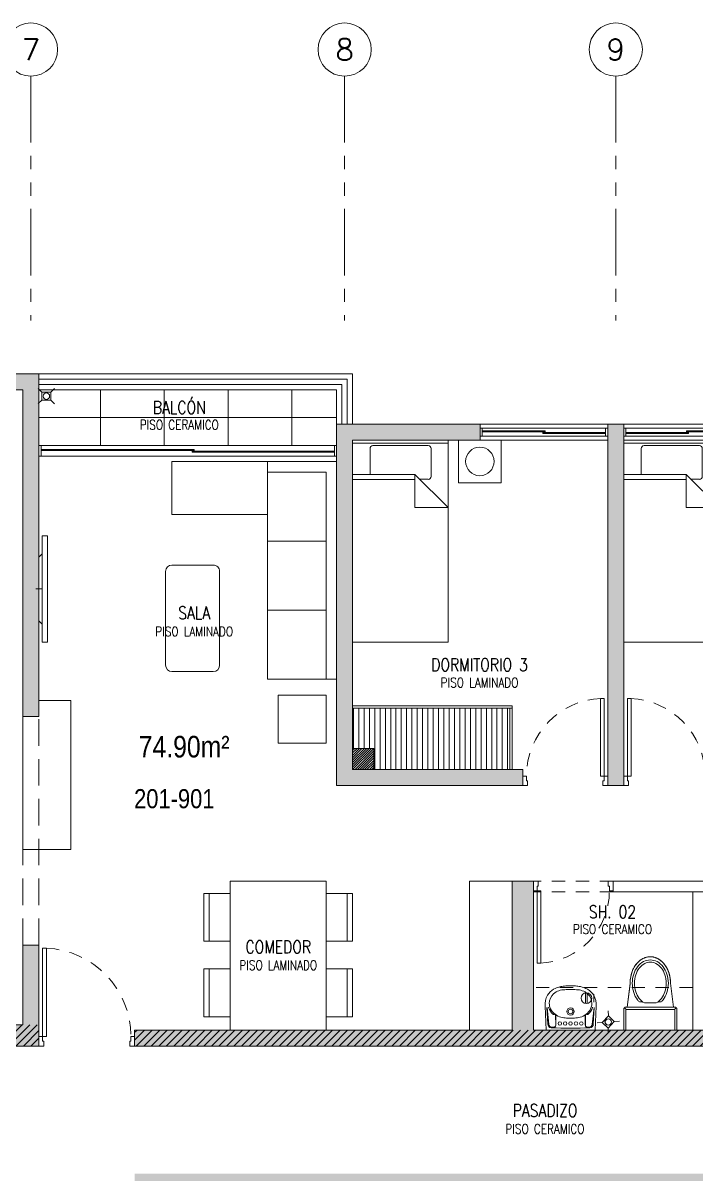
# Model space of a CAD drawing. Header units: millimetres. Extents: x 3738 to 3833, y 1327 to 1657.
# Drawn here: x 3780.47 to 3786.8, y 1463.07 to 1473.89 of the extents above; entities that cross this region are included whole.
import ezdxf
from ezdxf import colors
from ezdxf.entities.mleader import LeaderData, LeaderLine
from ezdxf.enums import TextEntityAlignment as Align
from ezdxf.math import Vec2, Vec3

# ---------------------------------------------------------------- set-up
doc = ezdxf.new("R2010")
doc.units = ezdxf.units.MM
for name, pattern in [('HIDDEN2', [0.1875, 0.125, -0.0625]), ('PHANTOM', [63.5, 31.75, -6.35, 6.35, -6.35, 6.35, -6.35]), ('PHANTOM2', [1.25, 0.625, -0.125, 0.125, -0.125, 0.125, -0.125]), ('X-REF_DP_Arquitectura$0$HIDDEN', [0.375, 0.25, -0.125])]:
    doc.linetypes.add(name, pattern=pattern)
doc.layers.get('0').update_dxf_attribs({"color": 251, "lineweight": 9})
for name, color, linetype, lineweight in [('A-07', 251, 'Continuous', 13), ('A-BARANDAS', 251, 'Continuous', 13), ('A-EJES', 251, 'PHANTOM', 13), ('A-HATCH', 251, 'Continuous', 13), ('A-MOBILIARIO', 251, 'Continuous', 13), ('A-MURO BAJO', 251, 'Continuous', 13), ('A-MUROS', 251, 'Continuous', 13), ('A-NUMERACIONDEP', 251, 'Continuous', 13), ('A-PROYECCIONES', 251, 'HIDDEN2', 13), ('A-SANITARIOS', 251, 'Continuous', 13), ('A-TEXTO-ACABADO PISO', 251, 'Continuous', 13), ('A-TEXTO-AMBIENTE', 251, 'Continuous', 13), ('A-ÁREA TEXTO', 251, 'Continuous', 13), ('A_20_Estructuras', 251, 'Continuous', 13), ('A_30_DispositivosSanit', 251, 'Continuous', 13), ('A_50_TextoAmbiente', 251, 'Continuous', 13), ('A_50_Vigas', 251, 'X-REF_DP_Arquitectura$0$HIDDEN', 13), ('A_60_HatchEstructuras', 251, 'Continuous', 13), ('DLP_MOBILIARIO FIJO', 251, 'Continuous', 13), ('MURO CF 120', 251, 'Continuous', 13), ('MURO CF 60', 251, 'Continuous', 13)]:
    doc.layers.add(name, color=color, linetype=linetype, lineweight=lineweight)
doc.styles.add('R80', font='ARIALN.TTF', dxfattribs={"height": 2.03})
doc.styles.add('R80-100', font='ARIALN.TTF', dxfattribs={"height": 0.2032})
doc.styles.add('ROMANS', font='romans.shx', dxfattribs={"width": 0.8})
pattern_1 = [(45, (-21.67, -43.67528), (-0.03535534, 0.03535534), [])]

# ---------------------------------------------------------------- blocks, each defined once
blk = doc.blocks.new('EF-P2-P4')
at = {"layer": 'A_60_HatchEstructuras'}
h = blk.add_hatch(color=256, dxfattribs=at)
h.dxf.hatch_style = 1
h.paths.add_polyline_path([(10.8, -5.375), (10.65, -5.375), (10.65, -6.125), (9.15, -6.125), (9.15, -0.06), (9, -0.06), (9, -5.25), (7.35, -5.25), (7.35, -5.95), (7.5, -5.95), (7.5, -5.45), (9, -5.45), (9, -6.325), (10.8, -6.325)])
h.paths.add_polyline_path([(7.5, -0.15), (7.65, -0.15), (7.65, 0), (7.35, 0), (7.35, -3.5), (7.5, -3.5)])
h.paths.add_polyline_path([(10.8, 0), (10.5, 0), (10.5, -0.15), (10.65, -0.15), (10.65, -3.225), (10.8, -3.225)])
h = blk.add_hatch(color=256, dxfattribs=at)
h.dxf.hatch_style = 1
h.paths.add_polyline_path([(18.85, -0.475), (17.5, -0.475), (17.5, -0.625), (18.7, -0.625), (18.7, -3.725), (17.1, -3.725), (17.1, -3.875), (18.85, -3.875)])
h.paths.add_polyline_path([(16.3, -0.475), (16.15, -0.475), (16.15, -3.875), (16.3, -3.875)])
h.paths.add_polyline_path([(13.75, -0.625), (14.95, -0.625), (14.95, -0.475), (13.6, -0.475), (13.6, -3.875), (15.35, -3.875), (15.35, -3.725), (13.75, -3.725)])
h = blk.add_hatch(color=256, dxfattribs=at)
h.dxf.hatch_style = 1
h.paths.add_polyline_path([(21.7, -7.525), (11.7, -7.525), (11.7, -7.675), (15.25, -7.675), (15.25, -9.075), (15.45, -9.075), (15.45, -7.675), (18.8, -7.675), (18.8, -9.075), (18.95, -9.075), (18.95, -7.675), (21.5, -7.675), (21.5, -8.925), (19.7, -8.925), (19.7, -9.075), (21.7, -9.075)])
h.paths.add_polyline_path([(15.45, -4.775), (15.25, -4.775), (15.25, -6.175), (11.7, -6.175), (11.7, -6.325), (21.1, -6.325), (21.1, -4.925), (21.525, -4.925), (21.525, -4.775), (19.25, -4.775), (19.25, -4.925), (20.9, -4.925), (20.9, -6.175), (18.5, -6.175), (18.5, -4.775), (18.35, -4.775), (18.35, -6.175), (15.45, -6.175)])
at = {"layer": 'A_20_Estructuras'}
for points in [[(10.8, -5.375), (10.65, -5.375), (10.65, -6.125), (9.15, -6.125), (9.15, -0.06), (9, -0.06), (9, -5.25), (7.35, -5.25), (7.35, -5.95), (7.5, -5.95), (7.5, -5.45), (9, -5.45), (9, -6.325), (10.8, -6.325)], [(10.8, 0), (10.5, 0), (10.5, -0.15), (10.65, -0.15), (10.65, -3.225), (10.8, -3.225)], [(13.75, -0.625), (14.95, -0.625), (14.95, -0.475), (13.6, -0.475), (13.6, -3.875), (15.35, -3.875), (15.35, -3.725), (13.75, -3.725)], [(16.3, -0.475), (16.15, -0.475), (16.15, -3.875), (16.3, -3.875)], [(15.45, -4.775), (15.25, -4.775), (15.25, -6.175), (11.7, -6.175), (11.7, -6.325), (21.1, -6.325), (21.1, -4.925), (21.525, -4.925), (21.525, -4.775), (19.25, -4.775), (19.25, -4.925), (20.9, -4.925), (20.9, -6.175), (18.5, -6.175), (18.5, -4.775), (18.35, -4.775), (18.35, -6.175), (15.45, -6.175)]]:
    blk.add_lwpolyline(points, close=True, dxfattribs=at)
at = {"layer": 'A_50_Vigas'}
for p, q in [((14.95, -0.475), (16.15, -0.475)), ((16.3, -0.475), (17.5, -0.475))]:
    blk.add_line(p, q, dxfattribs=at)
for points in [[(13.75, -0.475), (13.75, 0), (10.8, 0)], [(10.65, -5.375), (10.65, -3.225)], [(10.8, -5.375), (10.8, -3.225)]]:
    blk.add_lwpolyline(points, dxfattribs=at)
blk = doc.blocks.new('SIFON JET_PLANTA')
for p, q in [((-0.215, 0.218, 0), (-0.44, 0.19, 0)), ((-0.215, -0.23, 0), (-0.215, 0.23, 0)), ((-0.209, 0.244, 0), (-0.192, 0.227, 0)), ((-0.195, 0.25, 0), (0, 0.25, 0)), ((-0.195, -0.22, 0), (-0.195, 0.22, 0)), ((-0.185, 0.23, 0), (0, 0.23, 0)), ((0, 0.25, 0), (0, -0.25, 0)), ((-0.265, 0.072, 0), (-0.265, 0.103, 0)), ((-0.255, -0.056, 0), (-0.255, 0.056, 0)), ((-0.265, -0.103, 0), (-0.265, -0.072, 0)), ((-0.215, -0.218, 0), (-0.44, -0.19, 0)), ((-0.209, -0.244, 0), (-0.192, -0.227, 0)), ((0, -0.25, 0), (-0.195, -0.25, 0)), ((0, -0.23, 0), (-0.185, -0.23, 0))]:
    blk.add_line(p, q)
at = {"extrusion": (-2.64698e-23, 6.61744e-24, -1)}
for p, q in [((-0.432, 0.191, 0), (-0.215, 0.218, 0)), ((-0.215, 0.232, 0), (-0.214, 0.236, 0)), ((-0.215, 0.228, 0), (-0.215, 0.232, 0)), ((-0.215, 0.223, 0), (-0.215, 0.228, 0)), ((-0.215, 0.218, 0), (-0.215, 0.223, 0)), ((-0.214, 0.236, 0), (-0.213, 0.239, 0)), ((-0.213, 0.239, 0), (-0.211, 0.242, 0)), ((-0.211, 0.242, 0), (-0.209, 0.244, 0)), ((-0.209, 0.244, 0), (-0.208, 0.245, 0)), ((-0.208, 0.245, 0), (-0.205, 0.247, 0)), ((-0.205, 0.247, 0), (-0.201, 0.249, 0)), ((-0.201, 0.249, 0), (-0.195, 0.25, 0)), ((-0.195, 0.25, 0), (-0.195, 0.25, 0)), ((-0.195, 0.25, 0), (-0.161, 0.25, 0)), ((-0.161, 0.25, 0), (-0.097, 0.25, 0)), ((-0.097, 0.25, 0), (-0.032, 0.25, 0)), ((-0.032, 0.25, 0), (0, 0.25, 0)), ((0, 0.25, 0), (0, -0.25, 0)), ((-0.645, 0.108, 0), (-0.639, 0.115, 0)), ((-0.639, 0.115, 0), (-0.633, 0.121, 0)), ((-0.633, 0.121, 0), (-0.63, 0.123, 0)), ((-0.63, 0.123, 0), (-0.625, 0.128, 0)), ((-0.625, 0.128, 0), (-0.621, 0.131, 0)), ((-0.621, 0.131, 0), (-0.617, 0.134, 0)), ((-0.617, 0.134, 0), (-0.611, 0.139, 0)), ((-0.611, 0.139, 0), (-0.606, 0.142, 0)), ((-0.606, 0.142, 0), (-0.6, 0.146, 0)), ((-0.6, 0.146, 0), (-0.596, 0.148, 0)), ((-0.596, 0.148, 0), (-0.591, 0.152, 0)), ((-0.591, 0.152, 0), (-0.586, 0.154, 0)), ((-0.586, 0.154, 0), (-0.579, 0.158, 0)), ((-0.579, 0.158, 0), (-0.569, 0.163, 0)), ((-0.569, 0.163, 0), (-0.552, 0.17, 0)), ((-0.552, 0.17, 0), (-0.546, 0.172, 0)), ((-0.546, 0.172, 0), (-0.538, 0.175, 0)), ((-0.538, 0.175, 0), (-0.535, 0.176, 0)), ((-0.535, 0.176, 0), (-0.526, 0.178, 0)), ((-0.526, 0.178, 0), (-0.522, 0.18, 0)), ((-0.522, 0.18, 0), (-0.515, 0.181, 0)), ((-0.515, 0.181, 0), (-0.508, 0.183, 0)), ((-0.508, 0.183, 0), (-0.502, 0.184, 0)), ((-0.502, 0.184, 0), (-0.486, 0.187, 0)), ((-0.486, 0.187, 0), (-0.476, 0.188, 0)), ((-0.476, 0.188, 0), (-0.473, 0.188, 0)), ((-0.473, 0.188, 0), (-0.464, 0.189, 0)), ((-0.464, 0.189, 0), (-0.455, 0.19, 0)), ((-0.455, 0.19, 0), (-0.449, 0.19, 0)), ((-0.449, 0.19, 0), (-0.44, 0.19, 0)), ((-0.44, 0.19, 0), (-0.432, 0.191, 0)), ((-0.69, 0.01, 0), (-0.689, 0.014, 0)), ((-0.69, 0.004, 0), (-0.69, 0.01, 0)), ((-0.69, 0, 0), (-0.69, 0.004, 0)), ((-0.689, 0.019, 0), (-0.688, 0.024, 0)), ((-0.689, 0.014, 0), (-0.689, 0.019, 0)), ((-0.688, 0.024, 0), (-0.687, 0.028, 0)), ((-0.688, 0.024, 0), (-0.688, 0.024, 0)), ((-0.687, 0.031, 0), (-0.685, 0.036, 0)), ((-0.687, 0.028, 0), (-0.687, 0.031, 0)), ((-0.685, 0.036, 0), (-0.684, 0.042, 0)), ((-0.685, 0.036, 0), (-0.685, 0.036, 0)), ((-0.684, 0.042, 0), (-0.682, 0.048, 0)), ((-0.684, 0.042, 0), (-0.684, 0.042, 0)), ((-0.682, 0.048, 0), (-0.68, 0.052, 0)), ((-0.68, 0.052, 0), (-0.679, 0.055, 0)), ((-0.679, 0.055, 0), (-0.678, 0.058, 0)), ((-0.678, 0.058, 0), (-0.674, 0.066, 0)), ((-0.674, 0.066, 0), (-0.672, 0.07, 0)), ((-0.674, 0.066, 0), (-0.674, 0.066, 0)), ((-0.672, 0.07, 0), (-0.671, 0.073, 0)), ((-0.671, 0.073, 0), (-0.669, 0.076, 0)), ((-0.669, 0.076, 0), (-0.667, 0.078, 0)), ((-0.667, 0.078, 0), (-0.665, 0.082, 0)), ((-0.665, 0.082, 0), (-0.663, 0.085, 0)), ((-0.663, 0.085, 0), (-0.661, 0.088, 0)), ((-0.661, 0.088, 0), (-0.657, 0.094, 0)), ((-0.657, 0.094, 0), (-0.653, 0.098, 0)), ((-0.657, 0.094, 0), (-0.657, 0.094, 0)), ((-0.653, 0.098, 0), (-0.65, 0.102, 0)), ((-0.653, 0.098, 0), (-0.653, 0.098, 0)), ((-0.65, 0.102, 0), (-0.645, 0.108, 0)), ((-0.69, -0.007, 0), (-0.69, 0, 0)), ((-0.69, -0.011, 0), (-0.69, -0.007, 0)), ((-0.689, -0.016, 0), (-0.69, -0.011, 0)), ((-0.688, -0.023, 0), (-0.689, -0.016, 0)), ((-0.688, -0.026, 0), (-0.688, -0.023, 0)), ((-0.687, -0.03, 0), (-0.688, -0.026, 0)), ((-0.686, -0.032, 0), (-0.687, -0.03, 0)), ((-0.685, -0.036, 0), (-0.686, -0.032, 0)), ((-0.684, -0.042, 0), (-0.685, -0.036, 0)), ((-0.683, -0.046, 0), (-0.684, -0.042, 0)), ((-0.681, -0.049, 0), (-0.683, -0.046, 0)), ((-0.68, -0.052, 0), (-0.681, -0.049, 0)), ((-0.679, -0.055, 0), (-0.68, -0.052, 0)), ((-0.678, -0.058, 0), (-0.679, -0.055, 0)), ((-0.677, -0.06, 0), (-0.678, -0.058, 0)), ((-0.675, -0.064, 0), (-0.677, -0.06, 0)), ((-0.672, -0.07, 0), (-0.675, -0.064, 0)), ((-0.671, -0.073, 0), (-0.672, -0.07, 0)), ((-0.668, -0.077, 0), (-0.671, -0.073, 0)), ((-0.665, -0.083, 0), (-0.668, -0.077, 0)), ((-0.662, -0.086, 0), (-0.665, -0.083, 0)), ((-0.66, -0.09, 0), (-0.662, -0.086, 0)), ((-0.655, -0.096, 0), (-0.66, -0.09, 0)), ((-0.649, -0.103, 0), (-0.655, -0.096, 0)), ((-0.646, -0.107, 0), (-0.649, -0.103, 0)), ((-0.64, -0.114, 0), (-0.646, -0.107, 0)), ((-0.638, -0.116, 0), (-0.64, -0.114, 0)), ((-0.635, -0.119, 0), (-0.638, -0.116, 0)), ((-0.634, -0.12, 0), (-0.635, -0.119, 0)), ((-0.635, -0.119, 0), (-0.635, -0.119, 0)), ((-0.632, -0.122, 0), (-0.634, -0.12, 0)), ((-0.63, -0.123, 0), (-0.632, -0.122, 0)), ((-0.632, -0.122, 0), (-0.632, -0.122, 0)), ((-0.629, -0.124, 0), (-0.63, -0.123, 0)), ((-0.628, -0.125, 0), (-0.629, -0.124, 0)), ((-0.626, -0.127, 0), (-0.628, -0.125, 0)), ((-0.625, -0.128, 0), (-0.626, -0.127, 0)), ((-0.623, -0.129, 0), (-0.625, -0.128, 0)), ((-0.625, -0.128, 0), (-0.625, -0.128, 0)), ((-0.622, -0.13, 0), (-0.623, -0.129, 0)), ((-0.621, -0.131, 0), (-0.622, -0.13, 0)), ((-0.62, -0.132, 0), (-0.621, -0.131, 0)), ((-0.619, -0.132, 0), (-0.62, -0.132, 0)), ((-0.618, -0.133, 0), (-0.619, -0.132, 0)), ((-0.617, -0.134, 0), (-0.618, -0.133, 0)), ((-0.615, -0.135, 0), (-0.617, -0.134, 0)), ((-0.614, -0.136, 0), (-0.615, -0.135, 0)), ((-0.612, -0.138, 0), (-0.614, -0.136, 0)), ((-0.609, -0.14, 0), (-0.612, -0.138, 0)), ((-0.607, -0.141, 0), (-0.609, -0.14, 0)), ((-0.606, -0.142, 0), (-0.607, -0.141, 0)), ((-0.604, -0.143, 0), (-0.606, -0.142, 0)), ((-0.602, -0.145, 0), (-0.604, -0.143, 0)), ((-0.6, -0.146, 0), (-0.602, -0.145, 0)), ((-0.599, -0.147, 0), (-0.6, -0.146, 0)), ((-0.596, -0.148, 0), (-0.599, -0.147, 0)), ((-0.595, -0.149, 0), (-0.596, -0.148, 0)), ((-0.594, -0.15, 0), (-0.595, -0.149, 0)), ((-0.592, -0.151, 0), (-0.594, -0.15, 0)), ((-0.59, -0.152, 0), (-0.592, -0.151, 0)), ((-0.587, -0.154, 0), (-0.59, -0.152, 0)), ((-0.583, -0.156, 0), (-0.587, -0.154, 0)), ((-0.578, -0.159, 0), (-0.583, -0.156, 0)), ((-0.576, -0.16, 0), (-0.578, -0.159, 0)), ((-0.574, -0.161, 0), (-0.576, -0.16, 0)), ((-0.57, -0.163, 0), (-0.574, -0.161, 0)), ((-0.568, -0.164, 0), (-0.57, -0.163, 0)), ((-0.566, -0.164, 0), (-0.568, -0.164, 0)), ((-0.564, -0.165, 0), (-0.566, -0.164, 0)), ((-0.561, -0.166, 0), (-0.564, -0.165, 0)), ((-0.56, -0.167, 0), (-0.561, -0.166, 0)), ((-0.557, -0.168, 0), (-0.56, -0.167, 0)), ((-0.554, -0.169, 0), (-0.557, -0.168, 0)), ((-0.551, -0.171, 0), (-0.554, -0.169, 0)), ((-0.549, -0.171, 0), (-0.551, -0.171, 0)), ((-0.546, -0.172, 0), (-0.549, -0.171, 0)), ((-0.545, -0.173, 0), (-0.546, -0.172, 0)), ((-0.543, -0.173, 0), (-0.545, -0.173, 0)), ((-0.541, -0.174, 0), (-0.543, -0.173, 0)), ((-0.538, -0.175, 0), (-0.541, -0.174, 0)), ((-0.535, -0.176, 0), (-0.538, -0.175, 0)), ((-0.538, -0.175, 0), (-0.538, -0.175, 0)), ((-0.532, -0.177, 0), (-0.535, -0.176, 0)), ((-0.53, -0.178, 0), (-0.532, -0.177, 0)), ((-0.527, -0.178, 0), (-0.53, -0.178, 0)), ((-0.524, -0.179, 0), (-0.527, -0.178, 0)), ((-0.527, -0.178, 0), (-0.527, -0.178, 0)), ((-0.522, -0.18, 0), (-0.524, -0.179, 0)), ((-0.518, -0.181, 0), (-0.522, -0.18, 0)), ((-0.515, -0.181, 0), (-0.518, -0.181, 0)), ((-0.512, -0.182, 0), (-0.515, -0.181, 0)), ((-0.509, -0.183, 0), (-0.512, -0.182, 0)), ((-0.507, -0.183, 0), (-0.509, -0.183, 0)), ((-0.502, -0.184, 0), (-0.507, -0.183, 0)), ((-0.497, -0.185, 0), (-0.502, -0.184, 0)), ((-0.495, -0.185, 0), (-0.497, -0.185, 0)), ((-0.497, -0.185, 0), (-0.497, -0.185, 0)), ((-0.494, -0.186, 0), (-0.495, -0.185, 0)), ((-0.492, -0.186, 0), (-0.494, -0.186, 0)), ((-0.488, -0.186, 0), (-0.492, -0.186, 0)), ((-0.486, -0.187, 0), (-0.488, -0.186, 0)), ((-0.482, -0.187, 0), (-0.486, -0.187, 0)), ((-0.481, -0.187, 0), (-0.482, -0.187, 0)), ((-0.478, -0.188, 0), (-0.481, -0.187, 0)), ((-0.476, -0.188, 0), (-0.478, -0.188, 0)), ((-0.473, -0.188, 0), (-0.476, -0.188, 0)), ((-0.469, -0.189, 0), (-0.473, -0.188, 0)), ((-0.465, -0.189, 0), (-0.469, -0.189, 0)), ((-0.464, -0.189, 0), (-0.465, -0.189, 0)), ((-0.465, -0.189, 0), (-0.465, -0.189, 0)), ((-0.462, -0.189, 0), (-0.464, -0.189, 0)), ((-0.459, -0.189, 0), (-0.462, -0.189, 0)), ((-0.457, -0.19, 0), (-0.459, -0.189, 0)), ((-0.455, -0.19, 0), (-0.457, -0.19, 0)), ((-0.452, -0.19, 0), (-0.455, -0.19, 0)), ((-0.449, -0.19, 0), (-0.452, -0.19, 0)), ((-0.447, -0.19, 0), (-0.449, -0.19, 0)), ((-0.443, -0.19, 0), (-0.447, -0.19, 0)), ((-0.44, -0.19, 0), (-0.443, -0.19, 0)), ((-0.215, -0.218, 0), (-0.44, -0.19, 0)), ((-0.215, -0.227, 0), (-0.215, -0.218, 0)), ((-0.215, -0.23, 0), (-0.215, -0.227, 0)), ((-0.215, -0.233, 0), (-0.215, -0.23, 0)), ((-0.214, -0.237, 0), (-0.215, -0.233, 0)), ((-0.213, -0.239, 0), (-0.214, -0.237, 0)), ((-0.214, -0.237, 0), (-0.214, -0.237, 0)), ((-0.211, -0.242, 0), (-0.213, -0.239, 0)), ((-0.213, -0.239, 0), (-0.213, -0.239, 0)), ((-0.209, -0.244, 0), (-0.211, -0.242, 0)), ((-0.211, -0.242, 0), (-0.211, -0.242, 0)), ((-0.211, -0.242, 0), (-0.211, -0.242, 0)), ((-0.207, -0.246, 0), (-0.209, -0.244, 0)), ((-0.209, -0.244, 0), (-0.209, -0.244, 0)), ((-0.209, -0.244, 0), (-0.209, -0.244, 0)), ((-0.203, -0.248, 0), (-0.207, -0.246, 0)), ((-0.207, -0.246, 0), (-0.207, -0.246, 0)), ((-0.2, -0.249, 0), (-0.203, -0.248, 0)), ((-0.203, -0.248, 0), (-0.203, -0.248, 0)), ((-0.195, -0.25, 0), (-0.2, -0.249, 0)), ((0, -0.25, 0), (-0.195, -0.25, 0))]:
    blk.add_line(p, q, dxfattribs=at)
at = {"elevation": 0}
for points in [[(-0.265, 0.103, 0.0362), (-0.284, 0.12, 0.08725), (-0.353, 0.156, 0.077598), (-0.44, 0.17, 0.077598), (-0.527, 0.156, 0.08725), (-0.596, 0.12, 0.105601), (-0.644, 0.063, 0.12364), (-0.66, 0, 0.12364), (-0.644, -0.063, 0.105601), (-0.596, -0.12, 0.08725), (-0.527, -0.156, 0.077598), (-0.44, -0.17, 0.077598)], [(-0.255, 0.056, 0.100268), (-0.297, 0.104, 0.08725), (-0.36, 0.137, 0.077598), (-0.44, 0.15, 0.077598), (-0.52, 0.137, 0.08725), (-0.583, 0.104, 0.105601), (-0.627, 0.053, 0.12364), (-0.64, 0, 0.12364), (-0.627, -0.053, 0.105601), (-0.583, -0.104, 0.08725), (-0.52, -0.137, 0.077598), (-0.44, -0.15, 0.077598)], [(-0.44, -0.15, 0.077598), (-0.36, -0.137, 0.08725), (-0.297, -0.104, 0.100268), (-0.255, -0.056, 0.12364)], [(-0.44, -0.17, 0.077598), (-0.353, -0.156, 0.08725), (-0.284, -0.12, 0.0362), (-0.265, -0.103, 0.12364)]]:
    blk.add_lwpolyline(points, format="xyb", dxfattribs=at)
for centre, radius, start, end in [((-0.195, 0.23, 0), 0.02, 90, 180), ((-0.185, 0.22, 0), 0.01, 90, 180), ((-0.494, -0.027, 0), 0.203, 127.2348, 151.4088), ((-0.461, -0.07, 0), 0.257, 107.4741, 127.2348), ((-0.44, -0.138, 0), 0.328, 90, 107.4741), ((-0.544, 0, 0), 0.146, 151.4088, 180), ((-0.544, 0, 0), 0.146, 180, 208.5912), ((-0.494, 0.027, 0), 0.203, 208.5912, 232.7652), ((-0.461, 0.07, 0), 0.257, 232.7652, 252.5259), ((-0.44, 0.138, 0), 0.328, 252.5259, 270), ((-0.195, -0.23, 0), 0.02, 180, 270), ((-0.185, -0.22, 0), 0.01, 180, 270)]:
    blk.add_arc(centre, radius, start, end)
blk = doc.blocks.new('BOWL-ITALGRIF_VARADERO_01')
for p, q in [((-0.203, -0.197), (-0.221, -0.038)), ((0.203, -0.197), (0.221, -0.038)), ((-0.14, -0.208), (-0.142, -0.108)), ((-0.137, -0.205), (-0.137, -0.112)), ((0.138, -0.205), (0.138, -0.112)), ((0.14, -0.208), (0.142, -0.108)), ((-0.175, -0.222), (-0.154, -0.222)), ((0.175, -0.222), (0.154, -0.222))]:
    blk.add_line(p, q)
for points in [[(-0.092, 0.159, -0.02989), (-0.046, 0.165, -0.007822), (0.046, 0.165, -0.02989), (0.092, 0.159, -0.091737), (0.16, 0.134, -0.112496), (0.218, 0.079, -0.147885), (0.24, -0.026), (0.23, -0.25), (-0.23, -0.25), (-0.24, -0.026, -0.147885), (-0.218, 0.079, -0.112496), (-0.16, 0.134, -0.091737)], [(-0.05, -0.136, -0.062677), (-0.105, -0.125, -0.110639), (-0.158, -0.091, -0.120976), (-0.195, -0.034, -0.061198), (-0.2, 0, -0.21707), (-0.159, 0.092, -0.174983), (-0.055, 0.13, -0.010618), (0, 0.131, -0.010618), (0.055, 0.13, -0.174983), (0.159, 0.092, -0.21707), (0.2, 0, -0.061198), (0.195, -0.034, -0.120976), (0.158, -0.091, -0.110639), (0.105, -0.125, -0.062677), (0.05, -0.136, -0.017583), (0, -0.138, -0.017583)]]:
    blk.add_lwpolyline(points, format="xyb", close=True)
for points in [[(-0.222, -0.038), (-0.214, -0.195, 0.390823), (-0.181, -0.229, 0.017524), (0.181, -0.229, 0.390823), (0.214, -0.195), (0.222, -0.038)], [(-0.207, -0.035, 0.005), (-0.206, -0.038, 0.121292), (-0.166, -0.1, 0.007977), (-0.162, -0.103)], [(0.207, -0.035, -0.005), (0.206, -0.038, -0.121292), (0.166, -0.1, -0.007977), (0.162, -0.103)]]:
    blk.add_lwpolyline(points, format="xyb")
for centre, radius in [((0, -0.075), 0.035), ((0, -0.075), 0.0215), ((-0.101, -0.188), 0.0165), ((-0.051, -0.188), 0.0165), ((0, -0.188), 0.0165), ((0.051, -0.188), 0.0165), ((0.102, -0.188), 0.0165)]:
    blk.add_circle(centre, radius)
for centre, radius, start, end in [((-0.158, -0.099), 0.006, 226.6431, 46.6431), ((-0.14, -0.108), 0.002, 54.3619, 181.1374), ((0.14, -0.108), 0.002, 358.8626, 125.6381), ((0.158, -0.099), 0.006, 133.3569, 313.3569), ((-0.175, -0.194), 0.028, 186.3111, 270), ((-0.154, -0.205), 0.017, 270, 0), ((-0.154, -0.208), 0.014, 270, 1.1374), ((-0.135, -0.112), 0.002, 56.7109, 180), ((0.105, -0.125), 9.094947017729287e-16, 0, 217.6714), ((0.136, -0.112), 0.002, 0, 123.2891), ((0.155, -0.205), 0.017, 180, 270), ((0.154, -0.208), 0.014, 178.8626, 270), ((0.175, -0.194), 0.028, 270, 353.6889)]:
    blk.add_arc(centre, radius, start, end)
blk = doc.blocks.new('1 PLAZA')
for p, q in [((-0.286, -0.322), (-0.286, -0.078)), ((-0.259, -0.051), (0.262, -0.051)), ((0.289, -0.078), (0.289, -0.342)), ((-0.45, -0.322), (0.136, -0.322)), ((0.45, -0.632), (0.136, -0.322)), ((0.136, -0.322), (0.136, -0.632)), ((0.136, -0.371), (-0.45, -0.371)), ((0.262, -0.368), (0.183, -0.368)), ((0.136, -0.632), (0.45, -0.632))]:
    blk.add_line(p, q)
at = {"extrusion": (4.49068e-08, -3.60286e-08, 1), "elevation": 0}
blk.add_lwpolyline([(-0.45, -0.029), (0.45, -0.029), (0.45, 0), (-0.45, 0)], close=True, dxfattribs=at)
blk.add_lwpolyline([(-0.45, -1.9), (-0.45, -0.029), (0.45, -0.029), (0.45, -1.9)], close=True)
for centre, start, end in [((-0.259, -0.078), 90, 180), ((0.262, -0.078), 0, 90), ((0.262, -0.342), 270, 0)]:
    blk.add_arc(centre, 0.0267, start, end)
blk = doc.blocks.new('A$C72FD42DB')
for p, q in [((0.325, 1.4, 0), (1.225, 1.4, 0)), ((0.325, 0), (0.325, 1.4, 0)), ((1.225, 0), (1.225, 1.4, 0)), ((0.325, 0), (1.225, 0))]:
    blk.add_line(p, q)
for points in [[(0.325, 1.285), (0.075, 1.285), (0.075, 0.835), (0.325, 0.835)], [(0.125, 1.285), (0.125, 0.835)], [(1.225, 1.285), (1.475, 1.285), (1.475, 0.835), (1.225, 0.835)], [(1.425, 1.285), (1.425, 0.835)], [(0.325, 0.125), (0.075, 0.125), (0.075, 0.575), (0.325, 0.575)], [(0.125, 0.125), (0.125, 0.575)], [(1.225, 0.125), (1.475, 0.125), (1.475, 0.575), (1.225, 0.575)], [(1.425, 0.125), (1.425, 0.575)]]:
    blk.add_lwpolyline(points)
blk = doc.blocks.new('A$C4BFA03A9')
for points in [[(0.06, -0.5), (0.11, -0.5), (0.11, 0.5), (0.06, 0.5)], [(0.03, -0.3), (0.06, -0.33), (0.06, 0.33), (0.03, 0.3)]]:
    blk.add_lwpolyline(points, close=True)
at = {"layer": 'A-PROYECCIONES', "ltscale": 0.15}
blk.add_line((0.06, 0), (0, 0), dxfattribs=at)
blk = doc.blocks.new('VELADOR')
blk.add_lwpolyline([(0, 0.4), (0, 0), (0.4, 0), (0.4, 0.4)], close=True)
blk.add_circle((0.2, 0.2), 0.134)
blk = doc.blocks.new('*U259')
for p, q in [((0.01, 0.755), (0.01, 0.8)), ((0.1, 0.765), (0.055, 0.765)), ((0.055, 0.755), (0.055, 0.765)), ((0.1, 0.765), (0.1, 0.8)), ((0.055, 0.755), (0.01, 0.755)), ((0.055, 0.045), (0.01, 0.045)), ((0.01, 0.045), (0.01, 0)), ((0.055, 0.045), (0.055, 0.035)), ((0.1, 0.035), (0.055, 0.035)), ((0.1, 0.035), (0.1, 0))]:
    blk.add_line(p, q)
blk.add_lwpolyline([(0.83, 0.07), (0.83, 0.035), (0.1, 0.035), (0.1, 0.07)], close=True)
at = {"color": 7, "linetype": 'HIDDEN2'}
blk.add_arc((0.1, 0.034), 0.731, 2.2301, 89.9672, dxfattribs=at)
blk = doc.blocks.new('VP.120')
at = {"layer": 'A-MURO BAJO'}
for p, q in [((0, 0), (1.2, 0)), ((0, -0.15), (1.2, -0.15))]:
    blk.add_line(p, q, dxfattribs=at)
at = {"layer": 'DLP_MOBILIARIO FIJO', "color": 251}
for p, q in [((0.02, -0.038), (1.18, -0.038)), ((1.18, -0.113), (0.02, -0.113))]:
    blk.add_line(p, q, dxfattribs=at)
at = {"layer": 'DLP_MOBILIARIO FIJO', "color": 6}
for points in [[(0, -0.113), (0.02, -0.113), (0.02, -0.038), (0, -0.038)], [(1.2, -0.113), (1.18, -0.113), (1.18, -0.038), (1.2, -0.038)]]:
    blk.add_lwpolyline(points, close=True, dxfattribs=at)
at = {"layer": 'DLP_MOBILIARIO FIJO', "elevation": 0}
for points in [[(0.61, -0.063), (0.02, -0.063), (0.02, -0.073), (0.61, -0.073)], [(0.59, -0.088), (1.18, -0.088), (1.18, -0.078), (0.59, -0.078)]]:
    blk.add_lwpolyline(points, close=True, dxfattribs=at)
blk = doc.blocks.new('*U281')
for p, q in [((0.01, 0.705), (0.01, 0.75)), ((0.055, 0.705), (0.01, 0.705)), ((0.1, 0.715), (0.055, 0.715)), ((0.055, 0.705), (0.055, 0.715)), ((0.1, 0.715), (0.1, 0.75)), ((0.055, 0.045), (0.01, 0.045)), ((0.01, 0.045), (0.01, 0)), ((0.055, 0.045), (0.055, 0.035)), ((0.1, 0.035), (0.055, 0.035)), ((0.1, 0.035), (0.1, 0))]:
    blk.add_line(p, q)
blk.add_lwpolyline([(0.78, 0.07), (0.78, 0.035), (0.1, 0.035), (0.1, 0.07)], close=True)
at = {"color": 7, "linetype": 'HIDDEN2'}
blk.add_arc((0.1, 0.034), 0.681, 2.2301, 89.9672, dxfattribs=at)
blk = doc.blocks.new('*U258')
for p, q in [((0.01, 0.855), (0.01, 0.9)), ((0.1, 0.865), (0.1, 0.9)), ((0.055, 0.855), (0.01, 0.855)), ((0.1, 0.865), (0.055, 0.865)), ((0.055, 0.855), (0.055, 0.865)), ((0.055, 0.045), (0.01, 0.045)), ((0.01, 0.045), (0.01, 0)), ((0.055, 0.045), (0.055, 0.035)), ((0.1, 0.035), (0.055, 0.035)), ((0.1, 0.035), (0.1, 0))]:
    blk.add_line(p, q)
blk.add_lwpolyline([(0.93, 0.07), (0.93, 0.035), (0.1, 0.035), (0.1, 0.07)], close=True)
at = {"color": 7, "linetype": 'HIDDEN2'}
blk.add_arc((0.1, 0.034), 0.831, 2.2301, 89.9672, dxfattribs=at)
blk = doc.blocks.new('SOFA SEC')
for p, q in [((0, 0.65), (0.1, 0.65)), ((0.1, 0.65), (0.1, 0.1)), ((0.5, 0.65), (0.1, 0.65)), ((0.75, 0.65), (0.75, 0.1)), ((1.4, 0.65), (1.4, 0.1)), ((0.1, 0.1), (2.05, 0.1))]:
    blk.add_line(p, q)
blk.add_lwpolyline([(0.5, 1.55), (0.5, 0.65), (2.05, 0.65), (2.05, 0), (0, 0), (0, 1.55)], close=True)
blk = doc.blocks.new('MESA CENTRO')
for p, q in [((-0.194, 0), (0.194, 0)), ((-0.254, -0.942), (-0.254, -0.06)), ((0.254, -0.06), (0.254, -0.942)), ((0.194, -1.002), (-0.194, -1.002))]:
    blk.add_line(p, q)
for centre, start, end in [((-0.194, -0.06), 90, 180), ((0.194, -0.06), 0, 90), ((-0.194, -0.942), 180, 270), ((0.194, -0.942), 270, 0)]:
    blk.add_arc(centre, 0.06, start, end)
blk = doc.blocks.new('DPTO 75.2')
at = {"layer": 'A-HATCH'}
h = blk.add_hatch(dxfattribs=at)
h.set_pattern_fill('_USER', color=256, scale=0.6, double=1, pattern_type=0)
h.set_pattern_definition([(0, (-1e-06, 6.175), (0, 0.6), []), (90, (-1e-06, 6.175), (-0.6, 4e-17), [])])
h.paths.add_polyline_path([(0, 6.175), (0, 5.65), (2.8, 5.65), (2.8, 6.175)])
h = blk.add_hatch(dxfattribs=at)
h.set_pattern_fill('ANSI31', color=256, scale=0.005)
h.set_pattern_definition([(45, (8.629694, -43.236664), (-0.01122532, 0.01122532), [])])
h.paths.add_polyline_path([(2.95, 2.8), (3.15, 2.8), (3.15, 2.6), (2.95, 2.6)])
at = {"layer": 'DLP_MOBILIARIO FIJO'}
h = blk.add_hatch(dxfattribs=at)
h.set_pattern_fill('_USER', color=8, scale=0.05, angle=270, pattern_type=0)
h.set_pattern_definition([(270, (4.43, 3.179993), (0.05, -9e-18), [])])
h.paths.add_polyline_path([(2.95, 3.18), (2.95, 2.8), (3.15, 2.8), (3.15, 2.6), (4.43, 2.6), (4.43, 3.18)])
at = {"layer": 'A-BARANDAS', "elevation": 0}
for points in [[(0, 6.275), (2.9, 6.275), (2.9, 5.85)], [(0, 6.225), (2.85, 6.225), (2.85, 5.85)]]:
    blk.add_lwpolyline(points, dxfattribs=at)
at = {"layer": 'A-MOBILIARIO', "elevation": 0}
blk.add_lwpolyline([(2.25, 3.3), (2.25, 2.85), (2.7, 2.85), (2.7, 3.3)], close=True, dxfattribs=at)
at = {"layer": 'A-MURO BAJO', "color": 4}
blk.add_line((2.95, 6.325, 0), (2.95, 5.85, 0), dxfattribs=at)
at = {"layer": 'A-MURO BAJO', "color": 7}
for p, q in [((0.02, 5.65, 0), (2.78, 5.65, 0)), ((2.78, 5.55, 0), (0.02, 5.55, 0))]:
    blk.add_line(p, q, dxfattribs=at)
at = {"layer": 'A-MURO BAJO'}
blk.add_line((6.15, 0.15, 0), (6.15, 1.45, 0), dxfattribs=at)
at = {"layer": 'A-MURO BAJO', "color": 4, "elevation": 0}
for points in [[(0, 6.325), (2.95, 6.325)], [(0, 6.175), (2.8, 6.175), (2.8, 5.85)]]:
    blk.add_lwpolyline(points, dxfattribs=at)
at = {"layer": 'A-MURO BAJO', "elevation": 0}
blk.add_lwpolyline([(0, 3.25), (0.3, 3.25), (0.3, 1.85), (-0.15, 1.85), (-0.15, 3.1), (0, 3.1), (0, 3.2)], dxfattribs=at)
blk.add_lwpolyline([(4.45, 1.55), (4.05, 1.55), (4.05, 0.15), (4.45, 0.15)], close=True, dxfattribs=at)
at = {"layer": 'A-MUROS'}
for p, q in [((0, 6.325, 0), (-0.3, 6.325, 0)), ((0, 3.1, 0), (0, 6.325, 0)), ((2.8, 5.85, 0), (2.8, 2.45, 0)), ((2.8, 5.85, 0), (4.15, 5.85, 0)), ((4.15, 5.85, 0), (4.15, 5.7, 0)), ((5.35, 5.85, 0), (5.35, 2.45, 0)), ((5.35, 5.85, 0), (5.5, 5.85, 0)), ((5.5, 5.85, 0), (5.5, 2.45, 0)), ((2.95, 5.7, 0), (2.95, 2.8, 0)), ((2.95, 5.7, 0), (4.15, 5.7, 0)), ((-0.15, 3.1, 0), (0, 3.1, 0)), ((3.15, 2.8, 0), (2.95, 2.8, 0)), ((3.15, 2.6, 0), (3.15, 2.8, 0)), ((3.15, 2.6, 0), (4.55, 2.6, 0)), ((4.55, 2.6, 0), (4.55, 2.45, 0)), ((2.8, 2.45, 0), (4.55, 2.45, 0)), ((5.35, 2.45, 0), (5.5, 2.45, 0)), ((4.65, 1.55, 0), (4.45, 1.55, 0)), ((4.45, 1.55, 0), (4.45, 0.15, 0)), ((4.65, 1.55, 0), (4.65, 0.15, 0)), ((7.15, 1.55, 0), (5.4, 1.55, 0)), ((5.4, 1.45, 0), (5.4, 1.55, 0)), ((5.4, 1.45, 0), (7.05, 1.45, 0)), ((0, 0.95, 0), (-0.15, 0.95, 0)), ((-0.15, 0.95, 0), (-0.15, 0.2, 0)), ((0, 0.95, 0), (0, 0, 0)), ((-0.15, 0.2, 0), (-1.65, 0.2, 0)), ((4.45, 0.15, 0), (0.9, 0.15, 0)), ((0.9, 0.15, 0), (0.9, 0, 0)), ((7.05, 0.15, 0), (4.65, 0.15, 0)), ((0, 0, 0), (-1.8, 0, 0)), ((10.3, 0, 0), (0.9, 0, 0))]:
    blk.add_line(p, q, dxfattribs=at)
at = {"layer": 'A-PROYECCIONES'}
for p, q in [((5.4, 1.55, 0), (4.65, 1.55, 0)), ((5.4, 1.45, 0), (4.65, 1.45, 0)), ((7.05, 0.55, 0), (4.65, 0.55, 0))]:
    blk.add_line(p, q, dxfattribs=at)
at = {"layer": 'DLP_MOBILIARIO FIJO', "color": 6, "elevation": 0}
for points in [[(0.02, 5.55), (0, 5.55), (0, 5.65), (0.02, 5.65)], [(2.8, 5.55), (2.78, 5.55), (2.78, 5.65), (2.8, 5.65)]]:
    blk.add_lwpolyline(points, close=True, dxfattribs=at)
at = {"layer": 'DLP_MOBILIARIO FIJO', "elevation": 0}
for points in [[(1.46, 5.612), (0.02, 5.612), (0.02, 5.602), (1.46, 5.602)], [(1.44, 5.587), (2.78, 5.587), (2.78, 5.597), (1.44, 5.597)], [(4.45, 3.2), (4.45, 3.18), (2.95, 3.18), (2.95, 3.2)], [(4.43, 2.6), (4.45, 2.6), (4.45, 3.18), (4.43, 3.18)]]:
    blk.add_lwpolyline(points, close=True, dxfattribs=at)
at = {"layer": 'DLP_MOBILIARIO FIJO', "color": 8, "elevation": 0}
blk.add_lwpolyline([(2.95, 2.6), (4.43, 2.6), (4.43, 3.18), (2.95, 3.18)], close=True, dxfattribs=at)
blk.add_blockref('VP.120', (4.15, 5.85, 0))
at = {"xscale": -1}
blk.add_blockref('VP.120', (6.7, 5.85, 0), dxfattribs=at)
at = {"layer": 'A-MOBILIARIO', "extrusion": (-4.49068e-08, 3.60286e-08, 1)}
for name, p in [('1 PLAZA', (3.4, 5.7, 0)), ('VELADOR', (3.947, 5.3, 0)), ('1 PLAZA', (5.95, 5.7, 0))]:
    blk.add_blockref(name, p, dxfattribs=at)
at = {"layer": 'A-MOBILIARIO'}
for name, p, xscale, rotation in [('SOFA SEC', (2.8, 5.5, 0), -1, 90.00043285210194), ('MESA CENTRO', (1.445, 3.523, 0), -0.9999999999999984, 180.0000225791111), ('*U259', (5.5, 2.44, 0), -1, 270), ('*U258', (0, -0.01, 0), -1, 270)]:
    blk.add_blockref(name, p, dxfattribs=dict(at, xscale=xscale, rotation=rotation))
blk.add_blockref('A$C4BFA03A9', (-0.03, 4.3, 0), dxfattribs=at)
for name, p, rotation in [('*U259', (5.35, 2.44, 0), 90), ('*U281', (4.65, 1.56, 0), 270)]:
    blk.add_blockref(name, p, dxfattribs=dict(at, rotation=rotation))
at = {"layer": 'A-MOBILIARIO', "xscale": -1}
blk.add_blockref('A$C72FD42DB', (3.025, 0.15, 0), dxfattribs=at)
at = {"layer": 'A-SANITARIOS', "extrusion": (-4.49068e-08, -3.60286e-08, -1), "zscale": -1.000000000000003, "rotation": 270.0000013312232}
blk.add_blockref('SIFON JET_PLANTA', (-5.75, 0.15, 0), dxfattribs=at)
at = {"layer": 'A-SANITARIOS'}
blk.add_blockref('BOWL-ITALGRIF_VARADERO_01', (5, 0.4, 0), dxfattribs=at)
blk = doc.blocks.new('TC_PT')
blk.add_blockref('DPTO 75.2', (12.15, 4.725, 0))
blk = doc.blocks.new('TEXTO AMBIENTES PT')
at = {"layer": 'A-TEXTO-ACABADO PISO', "char_height": 0.09, "attachment_point": 2, "style": 'ROMANS'}
for s, width, insert in [('PISO CERAMICO', 1.20225, (12.12, -0.435)), ('PISO LAMINADO', 1.03452, (12.26, -2.38, 0)), ('PISO LAMINADO', 1.20225, (14.944, -2.861)), ('PISO CERAMICO', 1.20225, (16.194, -5.181)), ('PISO LAMINADO', 1.20225, (13.051, -5.52))]:
    blk.add_mtext_dynamic_manual_height_columns(s, width=width, gutter_width=12.5, heights=[0], dxfattribs=dict(at, insert=insert))
at = {"layer": 'A-TEXTO-ACABADO PISO', "insert": (15.559, -7.06, 0), "char_height": 0.09, "attachment_point": 2, "rotation": 0, "style": 'ROMANS'}
blk.add_mtext_dynamic_manual_height_columns('PISO CERAMICO', width=1.20225, gutter_width=12.5, heights=[0], dxfattribs=at)
at = {"layer": 'A-TEXTO-AMBIENTE', "style": 'ROMANS', "width": 0.8}
for s, p in [('BALCÓN', (12.12, -0.378, 0)), ('SALA', (12.26, -2.309, 0)), ('DORMITORIO 3', (14.944, -2.798)), ('SH. 02', (16.194, -5.123)), ('COMEDOR', (13.051, -5.453)), ('PASADIZO', (15.56, -6.992))]:
    blk.add_text(s, height=0.12, dxfattribs=at).set_placement(p, align=Align.CENTER)
blk = doc.blocks.new('_Dot')
at = {"color": 0, "linetype": 'ByBlock', "lineweight": -2}
blk.add_line((-0.5, 0), (-1, 0), dxfattribs=at)
at = {"color": 0, "linetype": 'ByBlock', "const_width": 0.5}
blk.add_lwpolyline([(-0.25, 0, 1), (0.25, 0, 1)], format="xyb", close=True, dxfattribs=at)
blk = doc.blocks.new('Ejes_Torre C')
at = {"layer": 'A-EJES', "linetype": 'PHANTOM2'}
for points in [[(12.075, 16.65), (12.075, 14.35)], [(15.025, 16.65), (15.025, 14.35)], [(17.575, 16.65), (17.575, 14.35)]]:
    blk.add_lwpolyline(points, dxfattribs=at)
at = {"layer": 'A-EJES', "linetype": 'Continuous'}
for centre in [(12.075, 16.9), (15.025, 16.9), (17.575, 16.9)]:
    blk.add_circle(centre, 0.25, dxfattribs=at)
at = {"layer": 'A-EJES', "linetype": 'Continuous', "style": 'ROMANS'}
for s, p in [('7', (12.075, 16.9)), ('8', (15.025, 16.9)), ('9', (17.575, 16.9))]:
    blk.add_text(s, height=0.2, dxfattribs=at).set_placement(p, align=Align.MIDDLE_CENTER)
blk = doc.blocks.new('R')
at = {"layer": 'A_30_DispositivosSanit', "linetype": 'Continuous'}
for p, q in [((-0.008, -0.05), (-0.008, 0.05)), ((0.008, -0.05), (0.008, 0.05)), ((0.069, -0.037), (0.069, 0.037))]:
    blk.add_line(p, q, dxfattribs=at)
blk.add_circle((0, 0), 0.0504, dxfattribs=at)
blk = doc.blocks.new('0-sumidero')
for p, q in [((-0.042, 0.038), (-0.076, 0.072)), ((0.043, 0.038), (-0.042, 0.038)), ((-0.042, 0.038), (-0.042, -0.037)), ((0.043, 0.038), (0.078, 0.072)), ((0.043, -0.037), (0.043, 0.038)), ((-0.042, -0.037), (-0.076, -0.071)), ((-0.042, -0.037), (0.043, -0.037)), ((0.043, -0.037), (0.078, -0.071))]:
    blk.add_line(p, q)
blk.add_circle((0, 0), 0.0303)
blk = doc.blocks.new('sum')
at = {"layer": 'A_30_DispositivosSanit', "rotation": 45.00000007321594}
blk.add_blockref('0-sumidero', (0, 0), dxfattribs=at)
blk = doc.blocks.new('trampa')
at = {"layer": 'A_30_DispositivosSanit'}
blk.add_circle((0.002, 0.002), 0.0303, dxfattribs=at)
blk = doc.blocks.new('is-des-tf_28.02.2025')
at = {"layer": 'A_30_DispositivosSanit', "linetype": 'Continuous'}
blk.add_blockref('R', (-26.751, -20.425, 0), dxfattribs=at)
at = {"layer": 'A_30_DispositivosSanit', "xscale": -1, "rotation": 92.28096504922796}
blk.add_blockref('sum', (-26.545, -20.649, 0), dxfattribs=at)
at = {"layer": 'A_30_DispositivosSanit', "rotation": 90}
blk.add_blockref('trampa', (-26.544, -20.651, 0), dxfattribs=at)
blk = doc.blocks.new('TORRE F HATCH CORTAFUEGO')
at = {"layer": 'MURO CF 60'}
h = blk.add_hatch(dxfattribs=at)
h.set_pattern_fill('_USER', color=256, scale=0.05, angle=45, pattern_type=0)
h.set_pattern_definition(pattern_1)
h.paths.add_polyline_path([(-38.2, -16.4), (-40, -16.4), (-40, -17.1), (-39.85, -17.1), (-39.85, -16.6), (-38.35, -16.6), (-38.35, -17.475), (-36.55, -17.475), (-36.55, -17.275), (-36.689, -17.275), (-36.7, -17.275), (-38.2, -17.275)])
h = blk.add_hatch(dxfattribs=at)
h.set_pattern_fill('_USER', color=256, scale=0.05, angle=45, pattern_type=0)
h.set_pattern_definition(pattern_1)
h.paths.add_polyline_path([(-35.65, -17.325), (-35.65, -17.475), (-29.35, -17.475), (-29.35, -17.325)])
blk = doc.blocks.new('IS-pluviales_26.03.2025')
at = {"layer": 'A_30_DispositivosSanit', "xscale": -1, "rotation": 44.57854980580317}
blk.add_blockref('sum', (-36.479, -25.161, 0), dxfattribs=at)
blk = doc.blocks.new('areas-TE')
at = {"layer": 'A-ÁREA TEXTO', "color": 1, "insert": (14.033, -28.407, 0), "char_height": 0.2032, "width": 2.29445, "attachment_point": 3, "style": 'R80-100'}
blk.add_mtext('\\pxql;74.90m²', dxfattribs=at)
at = {"layer": 'A-NUMERACIONDEP'}
ml = blk.add_multileader_mtext('Standard', dxfattribs=at)
ml.set_content('201-901', color=256, style='R80')
ml.set_leader_properties(color=256)
ml.set_arrow_properties(name='DOT')
ml.build(insert=Vec2(0, 0))
ml.multileader.update_dxf_attribs({"leader_type": 0, "has_text_frame": 1, "text_left_attachment_type": 2, "text_right_attachment_type": 2, "dogleg_length": 0.36, "arrow_head_size": 0.06, "scale": 0.06})
ctx = ml.context
ctx.base_point, ctx.scale, ctx.char_height, ctx.arrow_head_size, ctx.landing_gap_size, ctx.plane_origin = Vec3(11.657, -29), 0.06, 0.18, 0.06, 0.06, Vec3(10.727, -29.004)
ctx.left_attachment, ctx.right_attachment, ctx.text_align_type = 2, 2, 1
notes = []
notes.append((ctx, [(0, (1, 1, 0), (12.581, -29), (-1, 0), 0.0917, [(0, [(12.868, -28.651)], 0, [])])]))
ctx.mtext.insert, ctx.mtext.width, ctx.mtext.alignment, ctx.mtext.flow_direction = Vec3(12.073, -28.908), 0.46192, 2, 5
for ctx, leaders in notes:
    for number, flags, end, landing, length, lines in leaders:
        leader = LeaderData()
        leader.index, (leader.has_last_leader_line, leader.has_dogleg_vector, leader.attachment_direction) = number, flags
        leader.last_leader_point, leader.dogleg_vector, leader.dogleg_length = Vec3(end), Vec3(landing), length
        for number, points, colour, breaks in lines:
            line = LeaderLine()
            line.index, line.vertices, line.color, line.breaks = number, Vec3.list(points), colors.encode_raw_color(colour), breaks
            leader.lines.append(line)
        ctx.leaders.append(leader)

msp = doc.modelspace()

# ---------------------------------------------------------------- block references
msp.add_blockref('EF-P2-P4', (3769.822, 1470.588))

# ---------------------------------------------------------------- next in the draw order: block references
msp.add_blockref('TC_PT', (3768.472, 1459.538))

# ---------------------------------------------------------------- next in the draw order: block references
msp.add_blockref('areas-TE', (3769.822, 1495.588))
at = {"layer": 'A-07'}
msp.add_blockref('is-des-tf_28.02.2025', (3812.522, 1485.138), dxfattribs=at)
at = {"layer": 'A-EJES'}
msp.add_blockref('Ejes_Torre C', (3768.472, 1456.738), dxfattribs=at)
at = {"layer": 'A_30_DispositivosSanit'}
msp.add_blockref('IS-pluviales_26.03.2025', (3817.171, 1495.538, 0), dxfattribs=at)
at = {"layer": 'A_50_TextoAmbiente'}
msp.add_blockref('TEXTO AMBIENTES PT', (3769.822, 1470.588), dxfattribs=at)
at = {"layer": 'MURO CF 120', "color": 251}
msp.add_blockref('TORRE F HATCH CORTAFUEGO', (3817.172, 1481.738), dxfattribs=at)

doc.saveas('drawing.dxf')
